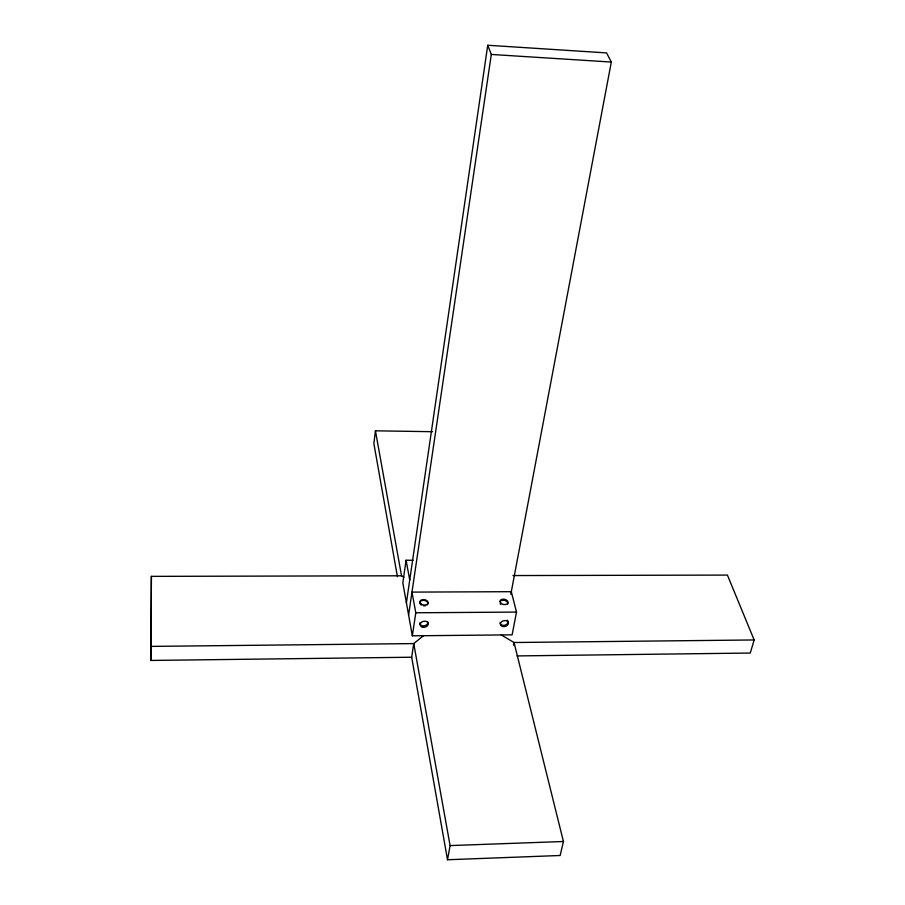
<?xml version="1.0" encoding="UTF-8"?>
<svg xmlns="http://www.w3.org/2000/svg" width="905" height="905" viewBox="0 0 905 905"><rect width="100%" height="100%" fill="white"/><g stroke="black" fill="none" stroke-linecap="round" stroke-linejoin="round"><path stroke-width="1.36" d="M403.935 577.22L401.537 575.795L151.384 576.361L150.965 660.446L411.673 657.222L447.511 859.75L560.15 855.497L563.43 841.503L514.04 642.516L501.28 634.948M150.965 660.446L151.384 576.361M432.567 431.708L375.439 430.814L373.867 443.541L397.431 576.7M413.121 560.252L406.074 560.252L402.827 582.944L412.341 635.808L512.128 634.846L516.517 612.085L511.314 591.689L411.979 592.108L415.802 612.775L412.341 635.808M406.402 602.821L487.738 45.25L606.576 52.909L611.316 62.049L510.805 594.347M408.596 615.015L491.313 54.447L487.738 45.25M411.673 657.222L413.743 643.591L423.438 635.706M447.511 859.75L450.09 845.587L413.743 643.591L151.531 646.385M513.52 645.208L514.04 642.516L754.148 639.959L750.279 653.037L517.072 655.921M450.09 845.587L563.43 841.503M415.802 612.775L516.517 612.085M512.943 575.557L727.416 575.082L754.148 639.959M491.313 54.447L611.316 62.049M406.074 560.252L409.739 579.992M375.439 430.814L401.537 575.795M427.952 621.973A4.118 3.009 -11.9 0 1 423.981 625.83A4.118 3.009 -11.9 0 1 419.875 622.832M507.309 620.185A4.061 2.953 -14.3 0 1 505.081 625.151A4.061 2.953 -14.3 0 1 500.126 622.391M500.714 604.325A4.061 2.658 11 0 1 500.148 603.669M500.046 601.599A4.061 2.658 11 0 1 505.205 600.581A4.061 2.658 11 0 1 507.569 604.28M427.635 604.438A4.095 2.715 8.4 0 1 427.103 605.015M425.429 605.739A4.095 2.715 8.4 0 1 423.336 605.75M421.391 605.049A4.095 2.715 8.4 0 1 420.633 604.483M420.101 603.816A4.095 2.715 8.4 0 1 423.348 600.343A4.095 2.715 8.4 0 1 427.918 603.771M421.515 604.28A4.095 2.715 8.4 0 0 428.031 603.001A4.095 2.715 8.4 0 0 422.431 599.664A4.095 2.715 8.4 0 0 421.515 604.28M500.918 603.262A4.061 2.658 10.9 0 0 507.773 603.216A4.061 2.658 10.9 0 0 503.327 599.155A4.061 2.658 10.9 0 0 500.918 603.262M422.692 627.233A4.118 3.009 -11.9 0 0 428.235 623.443A4.118 3.009 -11.9 0 0 421.673 622.108A4.118 3.009 -11.9 0 0 422.692 627.233M502.818 626.543A4.073 2.964 -14.3 0 0 508.384 622.787A4.073 2.964 -14.3 0 0 502.004 621.475A4.073 2.964 -14.3 0 0 502.818 626.543"/></g></svg>
